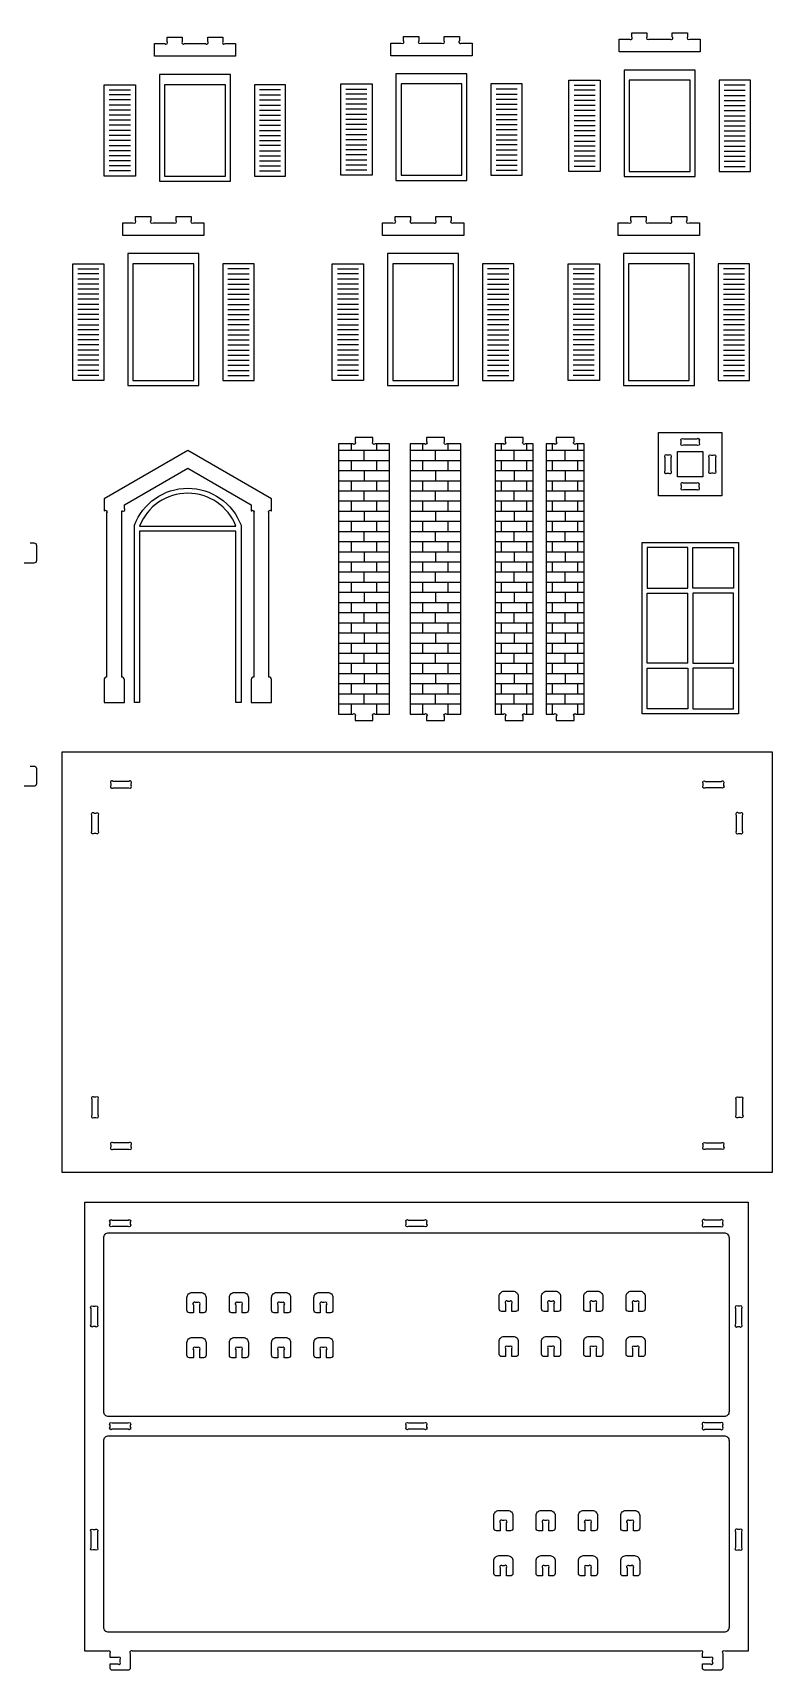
# Model space of a CAD drawing. Extents: x 7566 to 7740, y 604 to 733.
# Drawn here: x 7682.2 to 7740.5, y 604.3 to 733.4 of the extents above; entities that cross this region are included whole.
import ezdxf

# ---------------------------------------------------------------- set-up
doc = ezdxf.new("R2010")
doc.units = 0
doc.header["$MEASUREMENT"] = 0
doc.layers.add('LAYER1', color=18, linetype='CONTINUOUS')

msp = doc.modelspace()

# ---------------------------------------------------------------- linework, layer by layer
at = {"layer": 'LAYER1'}
for points in [[(7728.39, 731.91), (7728.39, 732.91), (7729.22, 732.91, 1), (7729.39, 733.09), (7729.39, 733.41), (7730.59, 733.41), (7730.59, 733.09, 1), (7730.77, 732.91), (7732.42, 732.91, 1), (7732.59, 733.09), (7732.59, 733.41), (7733.79, 733.41), (7733.79, 733.09, 1), (7733.97, 732.91), (7734.79, 732.91), (7734.79, 731.91)], [(7691.75, 731.55), (7691.75, 732.55), (7692.57, 732.55, 1), (7692.75, 732.72), (7692.75, 733.05), (7693.95, 733.05), (7693.95, 732.72, 1), (7694.12, 732.55), (7695.77, 732.55, 1), (7695.95, 732.72), (7695.95, 733.05), (7697.15, 733.05), (7697.15, 732.72, 1), (7697.32, 732.55), (7698.15, 732.55), (7698.15, 731.55)], [(7710.4, 731.6), (7710.4, 732.6), (7711.22, 732.6, 1), (7711.4, 732.78), (7711.4, 733.1), (7712.6, 733.1), (7712.6, 732.78, 1), (7712.78, 732.6), (7714.42, 732.6, 1), (7714.6, 732.78), (7714.6, 733.1), (7715.8, 733.1), (7715.8, 732.78, 1), (7715.98, 732.6), (7716.8, 732.6), (7716.8, 731.6)], [(7689.26, 717.43), (7689.26, 718.43), (7690.08, 718.43, 1), (7690.26, 718.61), (7690.26, 718.93), (7691.46, 718.93), (7691.46, 718.61, 1), (7691.64, 718.43), (7693.28, 718.43, 1), (7693.46, 718.61), (7693.46, 718.93), (7694.66, 718.93), (7694.66, 718.61, 1), (7694.84, 718.43), (7695.66, 718.43), (7695.66, 717.43)], [(7709.74, 717.43), (7709.74, 718.43), (7710.56, 718.43, 1), (7710.74, 718.61), (7710.74, 718.93), (7711.94, 718.93), (7711.94, 718.61, 1), (7712.11, 718.43), (7713.76, 718.43, 1), (7713.94, 718.61), (7713.94, 718.93), (7715.14, 718.93), (7715.14, 718.61, 1), (7715.31, 718.43), (7716.14, 718.43), (7716.14, 717.43)], [(7728.33, 717.43), (7728.33, 718.43), (7729.15, 718.43, 1), (7729.33, 718.61), (7729.33, 718.93), (7730.53, 718.93), (7730.53, 718.61, 1), (7730.71, 718.43), (7732.35, 718.43, 1), (7732.53, 718.61), (7732.53, 718.93), (7733.73, 718.93), (7733.73, 718.61, 1), (7733.91, 718.43), (7734.73, 718.43), (7734.73, 717.43)], [(7707.58, 701.49), (7707.58, 701.16, -1), (7707.4, 700.99), (7706.28, 700.99), (7706.28, 679.69), (7707.4, 679.69, -1), (7707.58, 679.51), (7707.58, 679.19), (7708.98, 679.19), (7708.98, 679.51, -1), (7709.16, 679.69), (7710.28, 679.69), (7710.28, 700.99), (7709.16, 700.99, -1), (7708.98, 701.16), (7708.98, 701.49)], [(7713.22, 701.49), (7713.22, 701.16, -1), (7713.05, 700.99), (7711.92, 700.99), (7711.92, 679.69), (7713.05, 679.69, -1), (7713.22, 679.51), (7713.22, 679.19), (7714.62, 679.19), (7714.62, 679.51, -1), (7714.8, 679.69), (7715.92, 679.69), (7715.92, 700.99), (7714.8, 700.99, -1), (7714.62, 701.16), (7714.62, 701.49)], [(7719.42, 701.49), (7719.42, 701.16, -1), (7719.25, 700.99), (7718.62, 700.99), (7718.62, 679.69), (7719.25, 679.69, -1), (7719.42, 679.51), (7719.42, 679.19), (7720.82, 679.19), (7720.82, 679.51, -1), (7721, 679.69), (7721.62, 679.69), (7721.62, 700.99), (7721, 700.99, -1), (7720.82, 701.16), (7720.82, 701.49)], [(7723.44, 701.49), (7723.44, 701.16, -1), (7723.27, 700.99), (7722.64, 700.99), (7722.64, 679.69), (7723.27, 679.69, -1), (7723.44, 679.51), (7723.44, 679.19), (7724.84, 679.19), (7724.84, 679.51, -1), (7725.02, 679.69), (7725.64, 679.69), (7725.64, 700.99), (7725.02, 700.99, -1), (7724.84, 701.16), (7724.84, 701.49)], [(7733.47, 701.39), (7734.52, 701.39, -1), (7734.7, 701.22), (7734.7, 701.07, -1), (7734.52, 700.89), (7733.47, 700.89, -1), (7733.3, 701.07), (7733.3, 701.22, -1)], [(7689.18, 682.6), (7689.18, 695.72), (7689.2, 695.72, 1), (7689.38, 695.9), (7689.38, 696.19), (7694.38, 699.07), (7699.38, 696.19), (7699.38, 695.72), (7699.4, 695.72, -1), (7699.58, 695.55), (7699.58, 682.6, 0.414214), (7699.38, 682.4), (7699.38, 680.6), (7700.98, 680.6), (7700.98, 682.4, 0.414214), (7700.78, 682.6), (7700.78, 695.55, -1), (7700.95, 695.72), (7700.98, 695.72), (7700.98, 696.65), (7694.38, 700.46), (7687.78, 696.65), (7687.78, 695.72), (7687.8, 695.72, -1), (7687.98, 695.55), (7687.98, 682.6, 0.414214), (7687.78, 682.4), (7687.78, 680.6), (7689.38, 680.6), (7689.38, 682.4, 0.414214)], [(7732, 699.92), (7732, 698.87, 1), (7732.17, 698.69), (7732.32, 698.69, 1), (7732.5, 698.87), (7732.5, 699.92, 1), (7732.32, 700.09), (7732.17, 700.09, 1)], [(7736, 699.92), (7736, 698.87, -1), (7735.82, 698.69), (7735.67, 698.69, -1), (7735.5, 698.87), (7735.5, 699.92, -1), (7735.67, 700.09), (7735.82, 700.09, -1)], [(7690.18, 680.6), (7690.18, 694.58, -0.694192), (7698.58, 694.58), (7698.58, 680.6), (7698.18, 680.6), (7698.18, 694.11), (7690.58, 694.11), (7690.58, 680.6)], [(7733.47, 697.39), (7734.52, 697.39, 1), (7734.7, 697.57), (7734.7, 697.72, 1), (7734.52, 697.89), (7733.47, 697.89, 1), (7733.3, 697.72), (7733.3, 697.57, 1)], [(7690.58, 694.51), (7698.18, 694.51, 0.681461)], [(7689.74, 674.38), (7688.49, 674.38, 1), (7688.31, 674.21), (7688.31, 674.06, 1), (7688.49, 673.88), (7689.74, 673.88, 1), (7689.91, 674.06), (7689.91, 674.21, 1)], [(7735.21, 674.38), (7736.46, 674.38, -1), (7736.63, 674.21), (7736.63, 674.06, -1), (7736.46, 673.88), (7735.21, 673.88, -1), (7735.03, 674.06), (7735.03, 674.21, -1)], [(7687.31, 671.71), (7687.31, 670.46, -1), (7687.14, 670.28), (7686.99, 670.28, -1), (7686.81, 670.46), (7686.81, 671.71, -1), (7686.99, 671.88), (7687.14, 671.88, -1)], [(7737.63, 671.71), (7737.63, 670.46, 1), (7737.81, 670.28), (7737.96, 670.28, 1), (7738.13, 670.46), (7738.13, 671.71, 1), (7737.96, 671.88), (7737.81, 671.88, 1)], [(7686.81, 649.31), (7686.81, 648.06, 1), (7686.99, 647.88), (7687.14, 647.88, 1), (7687.31, 648.06), (7687.31, 649.31, 1), (7687.14, 649.48), (7686.99, 649.48, 1)], [(7738.13, 649.31), (7738.13, 648.06, -1), (7737.96, 647.88), (7737.81, 647.88, -1), (7737.63, 648.06), (7737.63, 649.31, -1), (7737.81, 649.48), (7737.96, 649.48, -1)], [(7688.49, 645.38), (7689.74, 645.38, 1), (7689.91, 645.56), (7689.91, 645.71, 1), (7689.74, 645.88), (7688.49, 645.88, 1), (7688.31, 645.71), (7688.31, 645.56, 1)], [(7736.46, 645.38), (7735.21, 645.38, -1), (7735.03, 645.56), (7735.03, 645.71, -1), (7735.21, 645.88), (7736.46, 645.88, -1), (7736.63, 645.71), (7736.63, 645.56, -1)], [(7688.45, 604.29, -0.414214), (7688.25, 604.49), (7688.25, 604.79), (7688.87, 604.79, 1), (7689.05, 604.97), (7689.05, 605.12, 1), (7688.87, 605.29), (7688.25, 605.29), (7688.25, 605.62, 1), (7688.07, 605.79), (7686.25, 605.79), (7686.25, 641.2), (7738.57, 641.2), (7738.57, 605.79), (7736.75, 605.79, 1), (7736.57, 605.62), (7736.57, 604.49, -0.414214), (7736.37, 604.29), (7735.17, 604.29, -0.414214), (7734.97, 604.49), (7734.97, 604.79), (7735.59, 604.79, 1), (7735.77, 604.97), (7735.77, 605.12, 1), (7735.59, 605.29), (7734.97, 605.29), (7734.97, 605.62, 1), (7734.79, 605.79), (7690.03, 605.79, 1), (7689.85, 605.62), (7689.85, 604.49, -0.414214), (7689.65, 604.29)], [(7688.43, 639.79), (7689.67, 639.79, -1), (7689.85, 639.62), (7689.85, 639.47, -1), (7689.67, 639.29), (7688.43, 639.29, -1), (7688.25, 639.47), (7688.25, 639.62, -1)], [(7711.79, 639.79), (7713.03, 639.79, -1), (7713.21, 639.62), (7713.21, 639.47, -1), (7713.03, 639.29), (7711.79, 639.29, -1), (7711.61, 639.47), (7711.61, 639.62, -1)], [(7735.15, 639.29), (7736.39, 639.29, 1), (7736.57, 639.47), (7736.57, 639.62, 1), (7736.39, 639.79), (7735.15, 639.79, 1), (7734.97, 639.62), (7734.97, 639.47, 1)], [(7737.07, 638.39), (7737.07, 624.69, -0.414214), (7736.67, 624.29), (7688.15, 624.29, -0.414214), (7687.75, 624.69), (7687.75, 638.39, -0.414214), (7688.15, 638.79), (7736.67, 638.79, -0.414214)], [(7694.32, 632.68), (7694.32, 633.68, -0.414214), (7694.72, 634.08), (7695.42, 634.08, -0.414214), (7695.82, 633.68), (7695.82, 632.68, -0.414214), (7695.62, 632.48), (7695.32, 632.48), (7695.32, 633.1, 1), (7695.15, 633.28), (7695, 633.28, 1), (7694.82, 633.1), (7694.82, 632.48), (7694.52, 632.48, -0.414214)], [(7697.66, 632.68), (7697.66, 633.68, -0.414214), (7698.06, 634.08), (7698.76, 634.08, -0.414214), (7699.16, 633.68), (7699.16, 632.68, -0.414214), (7698.96, 632.48), (7698.66, 632.48), (7698.66, 633.1, 1), (7698.48, 633.28), (7698.34, 633.28, 1), (7698.16, 633.1), (7698.16, 632.48), (7697.86, 632.48, -0.414214)], [(7700.99, 632.68), (7700.99, 633.68, -0.414214), (7701.39, 634.08), (7702.09, 634.08, -0.414214), (7702.49, 633.68), (7702.49, 632.68, -0.414214), (7702.29, 632.48), (7701.99, 632.48), (7701.99, 633.1, 1), (7701.82, 633.28), (7701.67, 633.28, 1), (7701.49, 633.1), (7701.49, 632.48), (7701.19, 632.48, -0.414214)], [(7704.33, 632.68), (7704.33, 633.68, -0.414214), (7704.73, 634.08), (7705.43, 634.08, -0.414214), (7705.83, 633.68), (7705.83, 632.68, -0.414214), (7705.63, 632.48), (7705.33, 632.48), (7705.33, 633.1, 1), (7705.15, 633.28), (7705, 633.28, 1), (7704.83, 633.1), (7704.83, 632.48), (7704.53, 632.48, -0.414214)], [(7718.94, 632.78), (7718.94, 633.78, -0.414214), (7719.34, 634.18), (7720.04, 634.18, -0.414214), (7720.44, 633.78), (7720.44, 632.78, -0.414214), (7720.24, 632.58), (7719.94, 632.58), (7719.94, 633.2, 1), (7719.77, 633.38), (7719.62, 633.38, 1), (7719.44, 633.2), (7719.44, 632.58), (7719.14, 632.58, -0.414214)], [(7722.28, 632.78), (7722.28, 633.78, -0.414214), (7722.68, 634.18), (7723.38, 634.18, -0.414214), (7723.78, 633.78), (7723.78, 632.78, -0.414214), (7723.58, 632.58), (7723.28, 632.58), (7723.28, 633.2, 1), (7723.1, 633.38), (7722.96, 633.38, 1), (7722.78, 633.2), (7722.78, 632.58), (7722.48, 632.58, -0.414214)], [(7725.61, 632.78), (7725.61, 633.78, -0.414214), (7726.01, 634.18), (7726.71, 634.18, -0.414214), (7727.11, 633.78), (7727.11, 632.78, -0.414214), (7726.91, 632.58), (7726.61, 632.58), (7726.61, 633.2, 1), (7726.44, 633.38), (7726.29, 633.38, 1), (7726.11, 633.2), (7726.11, 632.58), (7725.81, 632.58, -0.414214)], [(7728.95, 632.78), (7728.95, 633.78, -0.414214), (7729.35, 634.18), (7730.05, 634.18, -0.414214), (7730.45, 633.78), (7730.45, 632.78, -0.414214), (7730.25, 632.58), (7729.95, 632.58), (7729.95, 633.2, 1), (7729.77, 633.38), (7729.62, 633.38, 1), (7729.45, 633.2), (7729.45, 632.58), (7729.15, 632.58, -0.414214)], [(7687.25, 632.82), (7687.25, 631.57, -1), (7687.07, 631.39), (7686.93, 631.39, -1), (7686.75, 631.57), (7686.75, 632.82, -1), (7686.93, 632.99), (7687.07, 632.99, -1)], [(7737.75, 631.39), (7737.89, 631.39, 1), (7738.07, 631.57), (7738.07, 632.82, 1), (7737.89, 632.99), (7737.75, 632.99, 1), (7737.57, 632.82), (7737.57, 631.57, 1)], [(7694.32, 629.13), (7694.32, 630.13, -0.414214), (7694.72, 630.53), (7695.42, 630.53, -0.414214), (7695.82, 630.13), (7695.82, 629.13, -0.414214), (7695.62, 628.93), (7695.32, 628.93), (7695.32, 629.55, 1), (7695.15, 629.73), (7695, 629.73, 1), (7694.82, 629.55), (7694.82, 628.93), (7694.52, 628.93, -0.414214)], [(7697.66, 629.13), (7697.66, 630.13, -0.414214), (7698.06, 630.53), (7698.76, 630.53, -0.414214), (7699.16, 630.13), (7699.16, 629.13, -0.414214), (7698.96, 628.93), (7698.66, 628.93), (7698.66, 629.55, 1), (7698.48, 629.73), (7698.34, 629.73, 1), (7698.16, 629.55), (7698.16, 628.93), (7697.86, 628.93, -0.414214)], [(7700.99, 629.13), (7700.99, 630.13, -0.414214), (7701.39, 630.53), (7702.09, 630.53, -0.414214), (7702.49, 630.13), (7702.49, 629.13, -0.414214), (7702.29, 628.93), (7701.99, 628.93), (7701.99, 629.55, 1), (7701.82, 629.73), (7701.67, 629.73, 1), (7701.49, 629.55), (7701.49, 628.93), (7701.19, 628.93, -0.414214)], [(7704.33, 629.13), (7704.33, 630.13, -0.414214), (7704.73, 630.53), (7705.43, 630.53, -0.414214), (7705.83, 630.13), (7705.83, 629.13, -0.414214), (7705.63, 628.93), (7705.33, 628.93), (7705.33, 629.55, 1), (7705.15, 629.73), (7705, 629.73, 1), (7704.83, 629.55), (7704.83, 628.93), (7704.53, 628.93, -0.414214)], [(7718.94, 629.22), (7718.94, 630.22, -0.414214), (7719.34, 630.62), (7720.04, 630.62, -0.414214), (7720.44, 630.22), (7720.44, 629.22, -0.414214), (7720.24, 629.02), (7719.94, 629.02), (7719.94, 629.65, 1), (7719.77, 629.82), (7719.62, 629.82, 1), (7719.44, 629.65), (7719.44, 629.02), (7719.14, 629.02, -0.414214)], [(7722.28, 629.22), (7722.28, 630.22, -0.414214), (7722.68, 630.62), (7723.38, 630.62, -0.414214), (7723.78, 630.22), (7723.78, 629.22, -0.414214), (7723.58, 629.02), (7723.28, 629.02), (7723.28, 629.65, 1), (7723.1, 629.82), (7722.96, 629.82, 1), (7722.78, 629.65), (7722.78, 629.02), (7722.48, 629.02, -0.414214)], [(7725.61, 629.22), (7725.61, 630.22, -0.414214), (7726.01, 630.62), (7726.71, 630.62, -0.414214), (7727.11, 630.22), (7727.11, 629.22, -0.414214), (7726.91, 629.02), (7726.61, 629.02), (7726.61, 629.65, 1), (7726.44, 629.82), (7726.29, 629.82, 1), (7726.11, 629.65), (7726.11, 629.02), (7725.81, 629.02, -0.414214)], [(7728.95, 629.22), (7728.95, 630.22, -0.414214), (7729.35, 630.62), (7730.05, 630.62, -0.414214), (7730.45, 630.22), (7730.45, 629.22, -0.414214), (7730.25, 629.02), (7729.95, 629.02), (7729.95, 629.65, 1), (7729.77, 629.82), (7729.62, 629.82, 1), (7729.45, 629.65), (7729.45, 629.02), (7729.15, 629.02, -0.414214)], [(7689.67, 623.29), (7688.43, 623.29, -1), (7688.25, 623.47), (7688.25, 623.62, -1), (7688.43, 623.79), (7689.67, 623.79, -1), (7689.85, 623.62), (7689.85, 623.47, -1)], [(7711.79, 623.79), (7713.03, 623.79, -1), (7713.21, 623.62), (7713.21, 623.47, -1), (7713.03, 623.29), (7711.79, 623.29, -1), (7711.61, 623.47), (7711.61, 623.62, -1)], [(7735.15, 623.29), (7736.39, 623.29, 1), (7736.57, 623.47), (7736.57, 623.62, 1), (7736.39, 623.79), (7735.15, 623.79, 1), (7734.97, 623.62), (7734.97, 623.47, 1)], [(7687.75, 622.39, -0.414214), (7688.15, 622.79), (7736.67, 622.79, -0.414214), (7737.07, 622.39), (7737.07, 607.69, -0.414214), (7736.67, 607.29), (7688.15, 607.29, -0.414214), (7687.75, 607.69)], [(7718.52, 615.49), (7718.52, 616.49, -0.414214), (7718.92, 616.89), (7719.62, 616.89, -0.414214), (7720.02, 616.49), (7720.02, 615.49, -0.414214), (7719.82, 615.29), (7719.52, 615.29), (7719.52, 615.91, 1), (7719.34, 616.09), (7719.2, 616.09, 1), (7719.02, 615.91), (7719.02, 615.29), (7718.72, 615.29, -0.414214)], [(7721.85, 615.49), (7721.85, 616.49, -0.414214), (7722.25, 616.89), (7722.95, 616.89, -0.414214), (7723.35, 616.49), (7723.35, 615.49, -0.414214), (7723.15, 615.29), (7722.85, 615.29), (7722.85, 615.91, 1), (7722.68, 616.09), (7722.53, 616.09, 1), (7722.35, 615.91), (7722.35, 615.29), (7722.05, 615.29, -0.414214)], [(7725.19, 615.49), (7725.19, 616.49, -0.414214), (7725.59, 616.89), (7726.29, 616.89, -0.414214), (7726.69, 616.49), (7726.69, 615.49, -0.414214), (7726.49, 615.29), (7726.19, 615.29), (7726.19, 615.91, 1), (7726.01, 616.09), (7725.86, 616.09, 1), (7725.69, 615.91), (7725.69, 615.29), (7725.39, 615.29, -0.414214)], [(7728.52, 615.49), (7728.52, 616.49, -0.414214), (7728.92, 616.89), (7729.62, 616.89, -0.414214), (7730.02, 616.49), (7730.02, 615.49, -0.414214), (7729.82, 615.29), (7729.52, 615.29), (7729.52, 615.91, 1), (7729.34, 616.09), (7729.2, 616.09, 1), (7729.02, 615.91), (7729.02, 615.29), (7728.72, 615.29, -0.414214)], [(7687.25, 615.22), (7687.25, 613.97, -1), (7687.07, 613.79), (7686.93, 613.79, -1), (7686.75, 613.97), (7686.75, 615.22, -1), (7686.93, 615.39), (7687.07, 615.39, -1)], [(7737.57, 615.22), (7737.57, 613.97, 1), (7737.75, 613.79), (7737.89, 613.79, 1), (7738.07, 613.97), (7738.07, 615.22, 1), (7737.89, 615.39), (7737.75, 615.39, 1)], [(7718.52, 611.93), (7718.52, 612.93, -0.414214), (7718.92, 613.33), (7719.62, 613.33, -0.414214), (7720.02, 612.93), (7720.02, 611.93, -0.414214), (7719.82, 611.73), (7719.52, 611.73), (7719.52, 612.36, 1), (7719.34, 612.53), (7719.2, 612.53, 1), (7719.02, 612.36), (7719.02, 611.73), (7718.72, 611.73, -0.414214)], [(7721.85, 611.93), (7721.85, 612.93, -0.414214), (7722.25, 613.33), (7722.95, 613.33, -0.414214), (7723.35, 612.93), (7723.35, 611.93, -0.414214), (7723.15, 611.73), (7722.85, 611.73), (7722.85, 612.36, 1), (7722.68, 612.53), (7722.53, 612.53, 1), (7722.35, 612.36), (7722.35, 611.73), (7722.05, 611.73, -0.414214)], [(7725.19, 611.93), (7725.19, 612.93, -0.414214), (7725.59, 613.33), (7726.29, 613.33, -0.414214), (7726.69, 612.93), (7726.69, 611.93, -0.414214), (7726.49, 611.73), (7726.19, 611.73), (7726.19, 612.36, 1), (7726.01, 612.53), (7725.86, 612.53, 1), (7725.69, 612.36), (7725.69, 611.73), (7725.39, 611.73, -0.414214)], [(7728.52, 611.93), (7728.52, 612.93, -0.414214), (7728.92, 613.33), (7729.62, 613.33, -0.414214), (7730.02, 612.93), (7730.02, 611.93, -0.414214), (7729.82, 611.73), (7729.52, 611.73), (7729.52, 612.36, 1), (7729.34, 612.53), (7729.2, 612.53, 1), (7729.02, 612.36), (7729.02, 611.73), (7728.72, 611.73, -0.414214)]]:
    msp.add_lwpolyline(points, format="xyb", close=True, dxfattribs=at)
for points in [[(7697.75, 730.11), (7692.15, 730.11), (7692.15, 721.71), (7697.75, 721.71)], [(7716.4, 730.17), (7710.8, 730.17), (7710.8, 721.77), (7716.4, 721.77)], [(7724.44, 729.67), (7726.9, 729.67), (7726.9, 722.47), (7724.44, 722.47)], [(7734.39, 730.47), (7728.79, 730.47), (7728.79, 722.07), (7734.39, 722.07)], [(7733.99, 729.67), (7729.19, 729.67), (7729.19, 722.47), (7733.99, 722.47)], [(7738.75, 729.67), (7736.28, 729.67), (7736.28, 722.47), (7738.75, 722.47)], [(7687.79, 729.31), (7690.26, 729.31), (7690.26, 722.11), (7687.79, 722.11)], [(7697.35, 729.31), (7692.55, 729.31), (7692.55, 722.11), (7697.35, 722.11)], [(7702.1, 729.31), (7699.64, 729.31), (7699.64, 722.11), (7702.1, 722.11)], [(7706.45, 729.37), (7708.91, 729.37), (7708.91, 722.17), (7706.45, 722.17)], [(7716, 729.37), (7711.2, 729.37), (7711.2, 722.17), (7716, 722.17)], [(7720.75, 729.37), (7718.29, 729.37), (7718.29, 722.17), (7720.75, 722.17)], [(7695.26, 715.99), (7689.66, 715.99), (7689.66, 705.59), (7695.26, 705.59)], [(7715.74, 715.99), (7710.14, 715.99), (7710.14, 705.59), (7715.74, 705.59)], [(7734.33, 715.99), (7728.73, 715.99), (7728.73, 705.59), (7734.33, 705.59)], [(7685.31, 715.19), (7687.77, 715.19), (7687.77, 705.99), (7685.31, 705.99)], [(7694.86, 715.19), (7690.06, 715.19), (7690.06, 705.99), (7694.86, 705.99)], [(7699.61, 715.19), (7697.15, 715.19), (7697.15, 705.99), (7699.61, 705.99)], [(7705.78, 715.19), (7708.25, 715.19), (7708.25, 705.99), (7705.78, 705.99)], [(7715.34, 715.19), (7710.54, 715.19), (7710.54, 705.99), (7715.34, 705.99)], [(7720.09, 715.19), (7717.62, 715.19), (7717.62, 705.99), (7720.09, 705.99)], [(7724.38, 715.19), (7726.84, 715.19), (7726.84, 705.99), (7724.38, 705.99)], [(7733.93, 715.19), (7729.13, 715.19), (7729.13, 705.99), (7733.93, 705.99)], [(7738.68, 715.19), (7736.22, 715.19), (7736.22, 705.99), (7738.68, 705.99)], [(7736.5, 701.89), (7736.5, 696.89), (7731.5, 696.89), (7731.5, 701.89)], [(7733, 700.39), (7734.99, 700.39), (7734.99, 698.4), (7733, 698.4)], [(7730.22, 693.22), (7737.82, 693.22), (7737.82, 679.71), (7730.22, 679.71)], [(7730.62, 692.82), (7730.62, 689.62), (7733.82, 689.62), (7733.82, 692.82)], [(7734.22, 689.62), (7734.22, 692.82), (7737.42, 692.82), (7737.42, 689.62)], [(7734.22, 683.71), (7737.42, 683.71), (7737.42, 689.22), (7734.22, 689.22)], [(7730.62, 683.31), (7733.82, 683.31), (7733.82, 680.11), (7730.62, 680.11)], [(7734.22, 680.11), (7737.42, 680.11), (7737.42, 683.31), (7734.22, 683.31)], [(7684.47, 676.72), (7740.47, 676.72), (7740.47, 643.54), (7684.47, 643.54)]]:
    msp.add_lwpolyline(points, close=True, dxfattribs=at)
for points in [[(7688.19, 728.91), (7689.86, 728.91)], [(7689.86, 728.51), (7688.19, 728.51)], [(7701.7, 728.91), (7700.04, 728.91)], [(7700.04, 728.51), (7701.7, 728.51)], [(7706.85, 728.97), (7708.51, 728.97)], [(7708.51, 728.57), (7706.85, 728.57)], [(7720.35, 728.97), (7718.69, 728.97)], [(7718.69, 728.57), (7720.35, 728.57)], [(7724.84, 729.27), (7726.5, 729.27)], [(7726.5, 728.87), (7724.84, 728.87)], [(7726.5, 728.47), (7724.84, 728.47)], [(7738.35, 729.27), (7736.68, 729.27)], [(7736.68, 728.87), (7738.35, 728.87)], [(7736.68, 728.47), (7738.35, 728.47)], [(7689.86, 728.11), (7688.19, 728.11)], [(7689.86, 727.71), (7688.19, 727.71)], [(7689.86, 727.31), (7688.19, 727.31)], [(7700.04, 728.11), (7701.7, 728.11)], [(7700.04, 727.71), (7701.7, 727.71)], [(7700.04, 727.31), (7701.7, 727.31)], [(7708.51, 728.17), (7706.85, 728.17)], [(7708.51, 727.77), (7706.85, 727.77)], [(7708.51, 727.37), (7706.85, 727.37)], [(7708.51, 726.97), (7706.85, 726.97)], [(7718.69, 728.17), (7720.35, 728.17)], [(7718.69, 727.77), (7720.35, 727.77)], [(7718.69, 727.37), (7720.35, 727.37)], [(7718.69, 726.97), (7720.35, 726.97)], [(7726.5, 728.07), (7724.84, 728.07)], [(7726.5, 727.67), (7724.84, 727.67)], [(7726.5, 727.27), (7724.84, 727.27)], [(7736.68, 728.07), (7738.35, 728.07)], [(7736.68, 727.67), (7738.35, 727.67)], [(7736.68, 727.27), (7738.35, 727.27)], [(7689.86, 726.91), (7688.19, 726.91)], [(7689.86, 726.51), (7688.19, 726.51)], [(7689.86, 726.11), (7688.19, 726.11)], [(7689.86, 725.71), (7688.19, 725.71)], [(7700.04, 726.91), (7701.7, 726.91)], [(7700.04, 726.51), (7701.7, 726.51)], [(7700.04, 726.11), (7701.7, 726.11)], [(7700.04, 725.71), (7701.7, 725.71)], [(7708.51, 726.57), (7706.85, 726.57)], [(7708.51, 726.17), (7706.85, 726.17)], [(7708.51, 725.77), (7706.85, 725.77)], [(7718.69, 726.57), (7720.35, 726.57)], [(7718.69, 726.17), (7720.35, 726.17)], [(7718.69, 725.77), (7720.35, 725.77)], [(7726.5, 726.87), (7724.84, 726.87)], [(7726.5, 726.47), (7724.84, 726.47)], [(7726.5, 726.07), (7724.84, 726.07)], [(7726.5, 725.67), (7724.84, 725.67)], [(7736.68, 726.87), (7738.35, 726.87)], [(7736.68, 726.47), (7738.35, 726.47)], [(7736.68, 726.07), (7738.35, 726.07)], [(7736.68, 725.67), (7738.35, 725.67)], [(7689.86, 725.31), (7688.19, 725.31)], [(7689.86, 724.91), (7688.19, 724.91)], [(7688.19, 724.51), (7689.86, 724.51)], [(7700.04, 725.31), (7701.7, 725.31)], [(7700.04, 724.91), (7701.7, 724.91)], [(7701.7, 724.51), (7700.04, 724.51)], [(7708.51, 725.37), (7706.85, 725.37)], [(7708.51, 724.97), (7706.85, 724.97)], [(7706.85, 724.57), (7708.51, 724.57)], [(7718.69, 725.37), (7720.35, 725.37)], [(7718.69, 724.97), (7720.35, 724.97)], [(7720.35, 724.57), (7718.69, 724.57)], [(7726.5, 725.27), (7724.84, 725.27)], [(7724.84, 724.87), (7726.5, 724.87)], [(7726.5, 724.47), (7724.84, 724.47)], [(7736.68, 725.27), (7738.35, 725.27)], [(7738.35, 724.87), (7736.68, 724.87)], [(7736.68, 724.47), (7738.35, 724.47)], [(7689.86, 724.11), (7688.19, 724.11)], [(7689.86, 723.71), (7688.19, 723.71)], [(7689.86, 723.31), (7688.19, 723.31)], [(7700.04, 724.11), (7701.7, 724.11)], [(7700.04, 723.71), (7701.7, 723.71)], [(7700.04, 723.31), (7701.7, 723.31)], [(7708.51, 724.17), (7706.85, 724.17)], [(7708.51, 723.77), (7706.85, 723.77)], [(7708.51, 723.37), (7706.85, 723.37)], [(7718.69, 724.17), (7720.35, 724.17)], [(7718.69, 723.77), (7720.35, 723.77)], [(7718.69, 723.37), (7720.35, 723.37)], [(7726.5, 724.07), (7724.84, 724.07)], [(7726.5, 723.67), (7724.84, 723.67)], [(7726.5, 723.27), (7724.84, 723.27)], [(7736.68, 724.07), (7738.35, 724.07)], [(7736.68, 723.67), (7738.35, 723.67)], [(7736.68, 723.27), (7738.35, 723.27)], [(7689.86, 722.91), (7688.19, 722.91)], [(7689.86, 722.51), (7688.19, 722.51)], [(7700.04, 722.91), (7701.7, 722.91)], [(7700.04, 722.51), (7701.7, 722.51)], [(7708.51, 722.97), (7706.85, 722.97)], [(7708.51, 722.57), (7706.85, 722.57)], [(7718.69, 722.97), (7720.35, 722.97)], [(7718.69, 722.57), (7720.35, 722.57)], [(7726.5, 722.87), (7724.84, 722.87)], [(7736.68, 722.87), (7738.35, 722.87)], [(7685.71, 714.79), (7687.37, 714.79)], [(7687.37, 714.39), (7685.71, 714.39)], [(7699.21, 714.79), (7697.55, 714.79)], [(7697.55, 714.39), (7699.21, 714.39)], [(7706.18, 714.79), (7707.85, 714.79)], [(7707.85, 714.39), (7706.18, 714.39)], [(7719.69, 714.79), (7718.02, 714.79)], [(7718.02, 714.39), (7719.69, 714.39)], [(7724.78, 714.79), (7726.44, 714.79)], [(7726.44, 714.39), (7724.78, 714.39)], [(7738.28, 714.79), (7736.62, 714.79)], [(7736.62, 714.39), (7738.28, 714.39)], [(7687.37, 713.99), (7685.71, 713.99)], [(7687.37, 713.59), (7685.71, 713.59)], [(7687.37, 713.19), (7685.71, 713.19)], [(7687.37, 712.79), (7685.71, 712.79)], [(7697.55, 713.99), (7699.21, 713.99)], [(7697.55, 713.59), (7699.21, 713.59)], [(7697.55, 713.19), (7699.21, 713.19)], [(7697.55, 712.79), (7699.21, 712.79)], [(7707.85, 713.99), (7706.18, 713.99)], [(7707.85, 713.59), (7706.18, 713.59)], [(7707.85, 713.19), (7706.18, 713.19)], [(7707.85, 712.79), (7706.18, 712.79)], [(7718.02, 713.99), (7719.69, 713.99)], [(7718.02, 713.59), (7719.69, 713.59)], [(7718.02, 713.19), (7719.69, 713.19)], [(7718.02, 712.79), (7719.69, 712.79)], [(7726.44, 713.99), (7724.78, 713.99)], [(7726.44, 713.59), (7724.78, 713.59)], [(7726.44, 713.19), (7724.78, 713.19)], [(7726.44, 712.79), (7724.78, 712.79)], [(7736.62, 713.99), (7738.28, 713.99)], [(7736.62, 713.59), (7738.28, 713.59)], [(7736.62, 713.19), (7738.28, 713.19)], [(7736.62, 712.79), (7738.28, 712.79)], [(7687.37, 712.39), (7685.71, 712.39)], [(7687.37, 711.99), (7685.71, 711.99)], [(7687.37, 711.59), (7685.71, 711.59)], [(7697.55, 712.39), (7699.21, 712.39)], [(7697.55, 711.99), (7699.21, 711.99)], [(7697.55, 711.59), (7699.21, 711.59)], [(7707.85, 712.39), (7706.18, 712.39)], [(7707.85, 711.99), (7706.18, 711.99)], [(7707.85, 711.59), (7706.18, 711.59)], [(7718.02, 712.39), (7719.69, 712.39)], [(7718.02, 711.99), (7719.69, 711.99)], [(7718.02, 711.59), (7719.69, 711.59)], [(7726.44, 712.39), (7724.78, 712.39)], [(7726.44, 711.99), (7724.78, 711.99)], [(7726.44, 711.59), (7724.78, 711.59)], [(7736.62, 712.39), (7738.28, 712.39)], [(7736.62, 711.99), (7738.28, 711.99)], [(7736.62, 711.59), (7738.28, 711.59)], [(7687.37, 711.19), (7685.71, 711.19)], [(7687.37, 710.79), (7685.71, 710.79)], [(7685.71, 710.39), (7687.37, 710.39)], [(7697.55, 711.19), (7699.21, 711.19)], [(7697.55, 710.79), (7699.21, 710.79)], [(7699.21, 710.39), (7697.55, 710.39)], [(7707.85, 711.19), (7706.18, 711.19)], [(7707.85, 710.79), (7706.18, 710.79)], [(7706.18, 710.39), (7707.85, 710.39)], [(7718.02, 711.19), (7719.69, 711.19)], [(7718.02, 710.79), (7719.69, 710.79)], [(7719.69, 710.39), (7718.02, 710.39)], [(7726.44, 711.19), (7724.78, 711.19)], [(7726.44, 710.79), (7724.78, 710.79)], [(7724.78, 710.39), (7726.44, 710.39)], [(7736.62, 711.19), (7738.28, 711.19)], [(7736.62, 710.79), (7738.28, 710.79)], [(7738.28, 710.39), (7736.62, 710.39)], [(7687.37, 709.99), (7685.71, 709.99)], [(7687.37, 709.59), (7685.71, 709.59)], [(7687.37, 709.19), (7685.71, 709.19)], [(7697.55, 709.99), (7699.21, 709.99)], [(7697.55, 709.59), (7699.21, 709.59)], [(7697.55, 709.19), (7699.21, 709.19)], [(7707.85, 709.99), (7706.18, 709.99)], [(7707.85, 709.59), (7706.18, 709.59)], [(7707.85, 709.19), (7706.18, 709.19)], [(7718.02, 709.99), (7719.69, 709.99)], [(7718.02, 709.59), (7719.69, 709.59)], [(7718.02, 709.19), (7719.69, 709.19)], [(7726.44, 709.99), (7724.78, 709.99)], [(7726.44, 709.59), (7724.78, 709.59)], [(7726.44, 709.19), (7724.78, 709.19)], [(7736.62, 709.99), (7738.28, 709.99)], [(7736.62, 709.59), (7738.28, 709.59)], [(7736.62, 709.19), (7738.28, 709.19)], [(7687.37, 708.79), (7685.71, 708.79)], [(7687.37, 708.39), (7685.71, 708.39)], [(7687.37, 707.99), (7685.71, 707.99)], [(7687.37, 707.59), (7685.71, 707.59)], [(7697.55, 708.79), (7699.21, 708.79)], [(7697.55, 708.39), (7699.21, 708.39)], [(7697.55, 707.99), (7699.21, 707.99)], [(7697.55, 707.59), (7699.21, 707.59)], [(7707.85, 708.79), (7706.18, 708.79)], [(7707.85, 708.39), (7706.18, 708.39)], [(7707.85, 707.99), (7706.18, 707.99)], [(7707.85, 707.59), (7706.18, 707.59)], [(7718.02, 708.79), (7719.69, 708.79)], [(7718.02, 708.39), (7719.69, 708.39)], [(7718.02, 707.99), (7719.69, 707.99)], [(7718.02, 707.59), (7719.69, 707.59)], [(7726.44, 708.79), (7724.78, 708.79)], [(7726.44, 708.39), (7724.78, 708.39)], [(7726.44, 707.99), (7724.78, 707.99)], [(7726.44, 707.59), (7724.78, 707.59)], [(7736.62, 708.79), (7738.28, 708.79)], [(7736.62, 708.39), (7738.28, 708.39)], [(7736.62, 707.99), (7738.28, 707.99)], [(7736.62, 707.59), (7738.28, 707.59)], [(7687.37, 707.19), (7685.71, 707.19)], [(7687.37, 706.79), (7685.71, 706.79)], [(7687.37, 706.39), (7685.71, 706.39)], [(7697.55, 707.19), (7699.21, 707.19)], [(7697.55, 706.79), (7699.21, 706.79)], [(7697.55, 706.39), (7699.21, 706.39)], [(7707.85, 707.19), (7706.18, 707.19)], [(7707.85, 706.79), (7706.18, 706.79)], [(7707.85, 706.39), (7706.18, 706.39)], [(7718.02, 707.19), (7719.69, 707.19)], [(7718.02, 706.79), (7719.69, 706.79)], [(7718.02, 706.39), (7719.69, 706.39)], [(7726.44, 707.19), (7724.78, 707.19)], [(7726.44, 706.79), (7724.78, 706.79)], [(7726.44, 706.39), (7724.78, 706.39)], [(7736.62, 707.19), (7738.28, 707.19)], [(7736.62, 706.79), (7738.28, 706.79)], [(7736.62, 706.39), (7738.28, 706.39)], [(7706.28, 700.49), (7710.28, 700.49)], [(7707.28, 700.49), (7707.28, 700.99)], [(7708.28, 699.69), (7708.28, 700.49)], [(7709.28, 700.49), (7709.28, 700.99)], [(7711.92, 700.49), (7715.92, 700.49)], [(7712.92, 700.49), (7712.92, 700.99)], [(7713.92, 699.69), (7713.92, 700.49)], [(7714.92, 700.49), (7714.92, 700.99)], [(7718.62, 700.49), (7721.62, 700.49)], [(7719.12, 700.49), (7719.12, 700.99)], [(7720.12, 699.69), (7720.12, 700.49)], [(7721.12, 700.49), (7721.12, 700.99)], [(7722.64, 700.49), (7725.64, 700.49)], [(7723.14, 700.49), (7723.14, 700.99)], [(7724.14, 699.69), (7724.14, 700.49)], [(7725.14, 700.49), (7725.14, 700.99)], [(7706.28, 699.69), (7710.28, 699.69)], [(7706.28, 698.89), (7710.28, 698.89)], [(7707.28, 698.89), (7707.28, 699.69)], [(7708.28, 698.89), (7708.28, 698.09)], [(7709.28, 698.89), (7709.28, 699.69)], [(7711.92, 699.69), (7715.92, 699.69)], [(7711.92, 698.89), (7715.92, 698.89)], [(7712.92, 698.89), (7712.92, 699.69)], [(7713.92, 698.89), (7713.92, 698.09)], [(7714.92, 698.89), (7714.92, 699.69)], [(7718.62, 699.69), (7721.62, 699.69)], [(7718.62, 698.89), (7721.62, 698.89)], [(7719.12, 698.89), (7719.12, 699.69)], [(7720.12, 698.89), (7720.12, 698.09)], [(7721.12, 698.89), (7721.12, 699.69)], [(7722.64, 699.69), (7725.64, 699.69)], [(7722.64, 698.89), (7725.64, 698.89)], [(7723.14, 698.89), (7723.14, 699.69)], [(7724.14, 698.89), (7724.14, 698.09)], [(7725.14, 698.89), (7725.14, 699.69)], [(7706.28, 698.09), (7710.28, 698.09)], [(7706.28, 697.29), (7710.28, 697.29)], [(7707.28, 697.29), (7707.28, 698.09)], [(7708.28, 696.49), (7708.28, 697.29)], [(7709.28, 697.29), (7709.28, 698.09)], [(7711.92, 698.09), (7715.92, 698.09)], [(7711.92, 697.29), (7715.92, 697.29)], [(7712.92, 697.29), (7712.92, 698.09)], [(7713.92, 696.49), (7713.92, 697.29)], [(7714.92, 697.29), (7714.92, 698.09)], [(7718.62, 698.09), (7721.62, 698.09)], [(7718.62, 697.29), (7721.62, 697.29)], [(7719.12, 697.29), (7719.12, 698.09)], [(7720.12, 696.49), (7720.12, 697.29)], [(7721.12, 697.29), (7721.12, 698.09)], [(7722.64, 698.09), (7725.64, 698.09)], [(7722.64, 697.29), (7725.64, 697.29)], [(7723.14, 697.29), (7723.14, 698.09)], [(7724.14, 696.49), (7724.14, 697.29)], [(7725.14, 697.29), (7725.14, 698.09)], [(7706.28, 696.49), (7710.28, 696.49)], [(7707.28, 695.69), (7707.28, 696.49)], [(7709.28, 695.69), (7709.28, 696.49)], [(7711.92, 696.49), (7715.92, 696.49)], [(7712.92, 695.69), (7712.92, 696.49)], [(7714.92, 695.69), (7714.92, 696.49)], [(7718.62, 696.49), (7721.62, 696.49)], [(7719.12, 695.69), (7719.12, 696.49)], [(7721.12, 695.69), (7721.12, 696.49)], [(7722.64, 696.49), (7725.64, 696.49)], [(7723.14, 695.69), (7723.14, 696.49)], [(7725.14, 695.69), (7725.14, 696.49)], [(7706.28, 695.69), (7710.28, 695.69)], [(7706.28, 694.89), (7710.28, 694.89)], [(7707.28, 694.09), (7707.28, 694.89)], [(7708.28, 695.69), (7708.28, 694.89)], [(7709.28, 694.09), (7709.28, 694.89)], [(7711.92, 695.69), (7715.92, 695.69)], [(7711.92, 694.89), (7715.92, 694.89)], [(7712.92, 694.09), (7712.92, 694.89)], [(7713.92, 695.69), (7713.92, 694.89)], [(7714.92, 694.09), (7714.92, 694.89)], [(7718.62, 695.69), (7721.62, 695.69)], [(7718.62, 694.89), (7721.62, 694.89)], [(7719.12, 694.09), (7719.12, 694.89)], [(7720.12, 695.69), (7720.12, 694.89)], [(7721.12, 694.09), (7721.12, 694.89)], [(7722.64, 695.69), (7725.64, 695.69)], [(7722.64, 694.89), (7725.64, 694.89)], [(7723.14, 694.09), (7723.14, 694.89)], [(7724.14, 695.69), (7724.14, 694.89)], [(7725.14, 694.09), (7725.14, 694.89)], [(7706.28, 694.09), (7710.28, 694.09)], [(7708.28, 693.29), (7708.28, 694.09)], [(7711.92, 694.09), (7715.92, 694.09)], [(7713.92, 693.29), (7713.92, 694.09)], [(7718.62, 694.09), (7721.62, 694.09)], [(7720.12, 693.29), (7720.12, 694.09)], [(7722.64, 694.09), (7725.64, 694.09)], [(7724.14, 693.29), (7724.14, 694.09)], [(7706.28, 693.29), (7710.28, 693.29)], [(7706.28, 692.49), (7710.28, 692.49)], [(7707.28, 692.49), (7707.28, 693.29)], [(7708.28, 692.49), (7708.28, 691.69)], [(7709.28, 692.49), (7709.28, 693.29)], [(7711.92, 693.29), (7715.92, 693.29)], [(7711.92, 692.49), (7715.92, 692.49)], [(7712.92, 692.49), (7712.92, 693.29)], [(7713.92, 692.49), (7713.92, 691.69)], [(7714.92, 692.49), (7714.92, 693.29)], [(7718.62, 693.29), (7721.62, 693.29)], [(7718.62, 692.49), (7721.62, 692.49)], [(7719.12, 692.49), (7719.12, 693.29)], [(7720.12, 692.49), (7720.12, 691.69)], [(7721.12, 692.49), (7721.12, 693.29)], [(7722.64, 693.29), (7725.64, 693.29)], [(7722.64, 692.49), (7725.64, 692.49)], [(7723.14, 692.49), (7723.14, 693.29)], [(7724.14, 692.49), (7724.14, 691.69)], [(7725.14, 692.49), (7725.14, 693.29)], [(7706.28, 691.69), (7710.28, 691.69)], [(7706.28, 690.89), (7710.28, 690.89)], [(7707.28, 690.89), (7707.28, 691.69)], [(7708.28, 690.09), (7708.28, 690.89)], [(7709.28, 690.89), (7709.28, 691.69)], [(7711.92, 691.69), (7715.92, 691.69)], [(7711.92, 690.89), (7715.92, 690.89)], [(7712.92, 690.89), (7712.92, 691.69)], [(7713.92, 690.09), (7713.92, 690.89)], [(7714.92, 690.89), (7714.92, 691.69)], [(7718.62, 691.69), (7721.62, 691.69)], [(7718.62, 690.89), (7721.62, 690.89)], [(7719.12, 690.89), (7719.12, 691.69)], [(7720.12, 690.09), (7720.12, 690.89)], [(7721.12, 690.89), (7721.12, 691.69)], [(7722.64, 691.69), (7725.64, 691.69)], [(7722.64, 690.89), (7725.64, 690.89)], [(7723.14, 690.89), (7723.14, 691.69)], [(7724.14, 690.09), (7724.14, 690.89)], [(7725.14, 690.89), (7725.14, 691.69)], [(7706.28, 690.09), (7710.28, 690.09)], [(7707.28, 689.29), (7707.28, 690.09)], [(7709.28, 689.29), (7709.28, 690.09)], [(7711.92, 690.09), (7715.92, 690.09)], [(7712.92, 689.29), (7712.92, 690.09)], [(7714.92, 689.29), (7714.92, 690.09)], [(7718.62, 690.09), (7721.62, 690.09)], [(7719.12, 689.29), (7719.12, 690.09)], [(7721.12, 689.29), (7721.12, 690.09)], [(7722.64, 690.09), (7725.64, 690.09)], [(7723.14, 689.29), (7723.14, 690.09)], [(7725.14, 689.29), (7725.14, 690.09)], [(7706.28, 689.29), (7710.28, 689.29)], [(7706.28, 688.49), (7710.28, 688.49)], [(7707.28, 687.69), (7707.28, 688.49)], [(7708.28, 689.29), (7708.28, 688.49)], [(7709.28, 687.69), (7709.28, 688.49)], [(7711.92, 689.29), (7715.92, 689.29)], [(7711.92, 688.49), (7715.92, 688.49)], [(7712.92, 687.69), (7712.92, 688.49)], [(7713.92, 689.29), (7713.92, 688.49)], [(7714.92, 687.69), (7714.92, 688.49)], [(7718.62, 689.29), (7721.62, 689.29)], [(7718.62, 688.49), (7721.62, 688.49)], [(7719.12, 687.69), (7719.12, 688.49)], [(7720.12, 689.29), (7720.12, 688.49)], [(7721.12, 687.69), (7721.12, 688.49)], [(7722.64, 689.29), (7725.64, 689.29)], [(7722.64, 688.49), (7725.64, 688.49)], [(7723.14, 687.69), (7723.14, 688.49)], [(7724.14, 689.29), (7724.14, 688.49)], [(7725.14, 687.69), (7725.14, 688.49)], [(7733.82, 683.71), (7730.62, 683.71), (7730.62, 689.22), (7733.82, 689.22)], [(7733.82, 683.71), (7733.82, 689.22)], [(7706.28, 687.69), (7710.28, 687.69)], [(7708.28, 686.89), (7708.28, 687.69)], [(7711.92, 687.69), (7715.92, 687.69)], [(7713.92, 686.89), (7713.92, 687.69)], [(7718.62, 687.69), (7721.62, 687.69)], [(7720.12, 686.89), (7720.12, 687.69)], [(7722.64, 687.69), (7725.64, 687.69)], [(7724.14, 686.89), (7724.14, 687.69)], [(7706.28, 686.89), (7710.28, 686.89)], [(7706.28, 686.09), (7710.28, 686.09)], [(7707.28, 686.09), (7707.28, 686.89)], [(7708.28, 686.09), (7708.28, 685.29)], [(7709.28, 686.09), (7709.28, 686.89)], [(7711.92, 686.89), (7715.92, 686.89)], [(7711.92, 686.09), (7715.92, 686.09)], [(7712.92, 686.09), (7712.92, 686.89)], [(7713.92, 686.09), (7713.92, 685.29)], [(7714.92, 686.09), (7714.92, 686.89)], [(7718.62, 686.89), (7721.62, 686.89)], [(7718.62, 686.09), (7721.62, 686.09)], [(7719.12, 686.09), (7719.12, 686.89)], [(7720.12, 686.09), (7720.12, 685.29)], [(7721.12, 686.09), (7721.12, 686.89)], [(7722.64, 686.89), (7725.64, 686.89)], [(7722.64, 686.09), (7725.64, 686.09)], [(7723.14, 686.09), (7723.14, 686.89)], [(7724.14, 686.09), (7724.14, 685.29)], [(7725.14, 686.09), (7725.14, 686.89)], [(7706.28, 685.29), (7710.28, 685.29)], [(7706.28, 684.49), (7710.28, 684.49)], [(7707.28, 684.49), (7707.28, 685.29)], [(7708.28, 683.69), (7708.28, 684.49)], [(7709.28, 684.49), (7709.28, 685.29)], [(7711.92, 685.29), (7715.92, 685.29)], [(7711.92, 684.49), (7715.92, 684.49)], [(7712.92, 684.49), (7712.92, 685.29)], [(7713.92, 683.69), (7713.92, 684.49)], [(7714.92, 684.49), (7714.92, 685.29)], [(7718.62, 685.29), (7721.62, 685.29)], [(7718.62, 684.49), (7721.62, 684.49)], [(7719.12, 684.49), (7719.12, 685.29)], [(7720.12, 683.69), (7720.12, 684.49)], [(7721.12, 684.49), (7721.12, 685.29)], [(7722.64, 685.29), (7725.64, 685.29)], [(7722.64, 684.49), (7725.64, 684.49)], [(7723.14, 684.49), (7723.14, 685.29)], [(7724.14, 683.69), (7724.14, 684.49)], [(7725.14, 684.49), (7725.14, 685.29)], [(7706.28, 683.69), (7710.28, 683.69)], [(7707.28, 682.89), (7707.28, 683.69)], [(7709.28, 682.89), (7709.28, 683.69)], [(7711.92, 683.69), (7715.92, 683.69)], [(7712.92, 682.89), (7712.92, 683.69)], [(7714.92, 682.89), (7714.92, 683.69)], [(7718.62, 683.69), (7721.62, 683.69)], [(7719.12, 682.89), (7719.12, 683.69)], [(7721.12, 682.89), (7721.12, 683.69)], [(7722.64, 683.69), (7725.64, 683.69)], [(7723.14, 682.89), (7723.14, 683.69)], [(7725.14, 682.89), (7725.14, 683.69)], [(7706.28, 682.89), (7710.28, 682.89)], [(7706.28, 682.09), (7710.28, 682.09)], [(7707.28, 681.29), (7707.28, 682.09)], [(7708.28, 682.89), (7708.28, 682.09)], [(7709.28, 681.29), (7709.28, 682.09)], [(7711.92, 682.89), (7715.92, 682.89)], [(7711.92, 682.09), (7715.92, 682.09)], [(7712.92, 681.29), (7712.92, 682.09)], [(7713.92, 682.89), (7713.92, 682.09)], [(7714.92, 681.29), (7714.92, 682.09)], [(7718.62, 682.89), (7721.62, 682.89)], [(7718.62, 682.09), (7721.62, 682.09)], [(7719.12, 681.29), (7719.12, 682.09)], [(7720.12, 682.89), (7720.12, 682.09)], [(7721.12, 681.29), (7721.12, 682.09)], [(7722.64, 682.89), (7725.64, 682.89)], [(7722.64, 682.09), (7725.64, 682.09)], [(7723.14, 681.29), (7723.14, 682.09)], [(7724.14, 682.89), (7724.14, 682.09)], [(7725.14, 681.29), (7725.14, 682.09)], [(7706.28, 681.29), (7710.28, 681.29)], [(7706.28, 680.49), (7710.28, 680.49)], [(7707.28, 679.69), (7707.28, 680.49)], [(7708.28, 680.49), (7708.28, 681.29)], [(7709.28, 679.69), (7709.28, 680.49)], [(7711.92, 681.29), (7715.92, 681.29)], [(7711.92, 680.49), (7715.92, 680.49)], [(7712.92, 679.69), (7712.92, 680.49)], [(7713.92, 680.49), (7713.92, 681.29)], [(7714.92, 679.69), (7714.92, 680.49)], [(7718.62, 681.29), (7721.62, 681.29)], [(7718.62, 680.49), (7721.62, 680.49)], [(7719.12, 679.69), (7719.12, 680.49)], [(7720.12, 680.49), (7720.12, 681.29)], [(7721.12, 679.69), (7721.12, 680.49)], [(7722.64, 681.29), (7725.64, 681.29)], [(7722.64, 680.49), (7725.64, 680.49)], [(7723.14, 679.69), (7723.14, 680.49)], [(7724.14, 680.49), (7724.14, 681.29)], [(7725.14, 679.69), (7725.14, 680.49)]]:
    msp.add_lwpolyline(points, dxfattribs=at)
for points in [[(7681.95, 693.19), (7682.25, 693.19, -0.414214), (7682.45, 692.99), (7682.45, 691.79, -0.414214), (7682.25, 691.59), (7681.13, 691.59, 1)], [(7681.95, 675.59), (7682.25, 675.59, -0.414214), (7682.45, 675.39), (7682.45, 674.19, -0.414214), (7682.25, 673.99), (7681.13, 673.99, 1)]]:
    msp.add_lwpolyline(points, format="xyb", dxfattribs=at)

doc.saveas('drawing.dxf')
